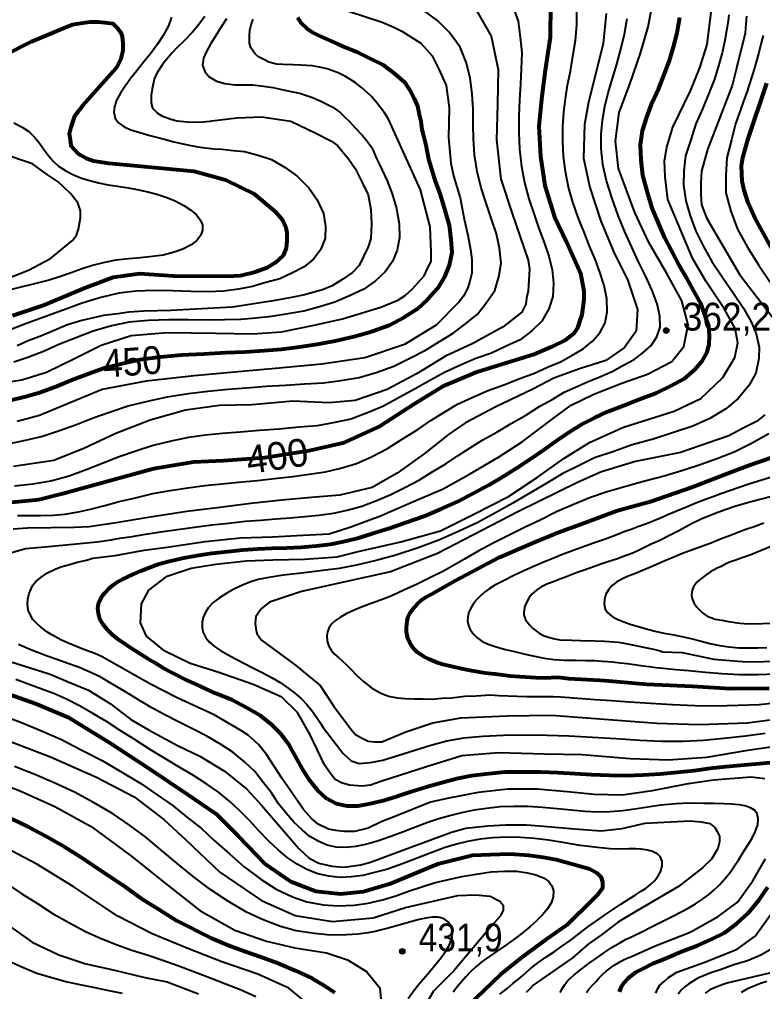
# Model space of a CAD drawing. Header units: metres. Extents: x 552626 to 559174, y 1843804 to 1852371.
# Drawn here: x 556175 to 556629, y 1844898 to 1845491 of the extents above; entities that cross this region are included whole.
import ezdxf
from ezdxf.enums import TextEntityAlignment as Align

# ---------------------------------------------------------------- set-up
doc = ezdxf.new("R2010")
doc.units = ezdxf.units.M
doc.header["$LTSCALE"] = 6.8
for name, color, linetype, lineweight in [('1', 7, 'Continuous', 25), ('2', 7, 'Continuous', 53), ('5', 7, 'Continuous', 25)]:
    doc.layers.add(name, color=color, linetype=linetype, lineweight=lineweight)
doc.layers.add('4', color=7, linetype='Continuous')

msp = doc.modelspace()

# ---------------------------------------------------------------- hatches: boundary and pattern name
at = {"layer": '5'}
for points in [[(556571.27, 1845301.21, 1), (556568.27, 1845301.21, 1)], [(556410.07, 1844922.25, 1), (556407.07, 1844922.25, 1)]]:
    msp.add_hatch(color=256, dxfattribs=at).paths.add_polyline_path(points)

# ---------------------------------------------------------------- linework, layer by layer
at = {"layer": '1'}
for points in [[(556180.69, 1845140.96), (556181.12, 1845142.16), (556182.86, 1845145.71), (556184.77, 1845147.94), (556188.56, 1845151.08), (556191.45, 1845153.06), (556196.46, 1845155.59), (556200.01, 1845156.89), (556205.97, 1845158.68), (556209.91, 1845159.84), (556215.65, 1845161.13), (556219.4, 1845162.27), (556224.57, 1845162.82), (556229.71, 1845163.56), (556233.18, 1845163.9), (556250.88, 1845167.07), (556264.9, 1845168.95), (556288.19, 1845172.35), (556309.68, 1845174.65), (556329.17, 1845175.37), (556344.05, 1845176.01), (556363.82, 1845177.21), (556377.03, 1845181.33), (556395.16, 1845188.04), (556414.02, 1845196.22), (556433.42, 1845204.67), (556449.65, 1845213.48), (556467.21, 1845223.91), (556481.8, 1845233.22), (556500.93, 1845247.67), (556511.75, 1845255.76), (556525.61, 1845262.42), (556542.55, 1845269.03), (556558.27, 1845274.57), (556573.15, 1845282.24), (556580.56, 1845291.57), (556583.25, 1845304.8), (556579.31, 1845319.44), (556570.02, 1845335.96), (556559.07, 1845354.87), (556550.57, 1845373.21), (556540.5, 1845400.19), (556538.8, 1845416.92), (556541.03, 1845434.27), (556547.48, 1845451.62), (556554.08, 1845470.57), (556558.79, 1845486.69), (556562.98, 1845509.39)], [(556476.03, 1845499.06), (556479.23, 1845490.01), (556480.49, 1845480.36), (556481.56, 1845470.84), (556481.2, 1845461), (556480.78, 1845451.66), (556480.11, 1845441.78)], [(556453.03, 1845497.92), (556462.85, 1845480.99), (556467, 1845460.57), (556466.62, 1845439.36), (556466.12, 1845417.7), (556468.65, 1845393.69), (556475.64, 1845372.62), (556485.51, 1845344.24), (556486.31, 1845338.61), (556485.91, 1845332.18), (556485.51, 1845325.35), (556484.31, 1845320.93), (556483.91, 1845317.32), (556481.5, 1845312.5), (556470.19, 1845303.44), (556451.57, 1845293.37), (556434.92, 1845285.52), (556417.57, 1845275.07), (556399.27, 1845265.3), (556379.71, 1845258.45), (556363.88, 1845257), (556341.61, 1845258.21), (556316.87, 1845255.85), (556296.86, 1845255.46), (556276.11, 1845252.59), (556254.52, 1845246.55), (556233.55, 1845238.37), (556214.4, 1845229.33), (556195.63, 1845221.88), (556170.97, 1845218.21)], [(556287.87, 1845492.88), (556283.47, 1845487), (556280.25, 1845483.08), (556275.44, 1845478.2), (556270.58, 1845473.69), (556267.75, 1845470.48), (556263.53, 1845465.48), (556262.13, 1845463.69), (556258.62, 1845458.3), (556256.98, 1845454.67), (556255.81, 1845448.82), (556255.16, 1845444.93), (556255.21, 1845439.99), (556255.96, 1845437.04), (556258.92, 1845433.89), (556261.7, 1845432.24), (556267.08, 1845430.25), (556271.1, 1845429.33), (556277.17, 1845428.66), (556281.31, 1845428.33), (556286.97, 1845428.66), (556291.01, 1845429.07), (556292.22, 1845429.31), (556307.36, 1845430.99), (556322.47, 1845431.67), (556340.48, 1845429.09), (556355.69, 1845421.78), (556364.91, 1845416.96), (556368.91, 1845414.15), (556375.72, 1845406.11), (556379.73, 1845400.08), (556383.74, 1845392.05), (556387.74, 1845384.01), (556389.34, 1845375.18), (556389.74, 1845366.34), (556389.34, 1845357.5), (556387.74, 1845352.28), (556382.13, 1845341.03), (556378.13, 1845336.61), (556372.12, 1845332.59), (556365.71, 1845328.57), (556359.7, 1845326.16), (556348.88, 1845322.95), (556340.87, 1845321.34), (556329.65, 1845319.33), (556304.79, 1845315.48), (556267.05, 1845313.5), (556250.66, 1845312.98), (556241.45, 1845312.47), (556234.79, 1845311.44), (556226.09, 1845310.42), (556212.77, 1845307.34), (556204.07, 1845304.77), (556188.2, 1845298.09), (556180.01, 1845295.01), (556173.35, 1845291.93)], [(556226.89, 1845194.37), (556235.61, 1845196.88), (556245.5, 1845199.15), (556256.04, 1845201.73), (556266.81, 1845203.58), (556277.54, 1845205.26), (556287.88, 1845206.57), (556298.34, 1845207.62), (556308.52, 1845208.65), (556319.81, 1845209.76), (556330.55, 1845210.95), (556341.71, 1845212.22), (556351.69, 1845213.53), (556361.69, 1845215.04), (556370.95, 1845217.21), (556380.56, 1845220.1), (556389.74, 1845224.2), (556399.57, 1845229.15), (556408.48, 1845234.83), (556417.97, 1845240.82), (556425.92, 1845246.39), (556434.44, 1845251.62), (556442.15, 1845256.22), (556451.19, 1845260.33), (556460.47, 1845264.52), (556470.6, 1845268.04), (556480.25, 1845271.96), (556489.23, 1845275.26), (556497.32, 1845278.86), (556505.07, 1845282.14), (556512.07, 1845286.02), (556518.99, 1845289.96), (556524.63, 1845294.81), (556529.27, 1845299.73), (556532.37, 1845305.92), (556533.7, 1845312.69), (556533.48, 1845320.56), (556531.76, 1845328.68), (556529.22, 1845336.78), (556526.28, 1845344.73), (556522.91, 1845352.65), (556519.54, 1845361.31), (556516, 1845370.14), (556512.76, 1845379.6), (556510.06, 1845388.77), (556508.19, 1845398.23), (556506.9, 1845407.48), (556506.54, 1845416.92), (556506.57, 1845425.83), (556507.22, 1845434.61), (556508.21, 1845442.68), (556509.5, 1845451.09), (556511.22, 1845459.62), (556512.77, 1845468.8), (556514.33, 1845478.27), (556515.16, 1845487.83), (556515.24, 1845497.34)], [(556267.48, 1845492.61), (556265.62, 1845487.32), (556262.48, 1845481.25), (556259.05, 1845476), (556254.73, 1845470.13), (556250.74, 1845465.24), (556246.36, 1845459.79), (556242.7, 1845455.27), (556239.14, 1845450.4), (556236.3, 1845446.09), (556234.03, 1845441.91), (556232.63, 1845437.86), (556232.26, 1845434.46), (556233.14, 1845430.96), (556235.04, 1845428.3), (556238.57, 1845425.67), (556242.65, 1845423.76), (556248.11, 1845422.05), (556254.37, 1845420.3), (556261.68, 1845418.48), (556268.97, 1845416.43), (556275.54, 1845414.91)], [(556533.09, 1845494.78), (556531.26, 1845476.42), (556526.59, 1845457.54), (556522.33, 1845440.59), (556519.9, 1845427), (556519.21, 1845406.5), (556523.08, 1845388.64), (556529.88, 1845368.02), (556538.02, 1845348.41), (556546.1, 1845332.35), (556552.21, 1845314.15), (556551.34, 1845300.76), (556544.17, 1845290.93), (556532.79, 1845283.03), (556516.69, 1845277.8), (556501.19, 1845272.25), (556488.24, 1845265.35), (556465.73, 1845254.7), (556447.16, 1845244.89), (556436.84, 1845237.75), (556421.89, 1845226.06), (556405.34, 1845214.22), (556390.03, 1845205.4), (556370.42, 1845200.78), (556352.97, 1845199.25), (556334.96, 1845197.61), (556316.07, 1845195.64), (556295.51, 1845192.93), (556276.87, 1845190.69), (556253.31, 1845187.03), (556233.69, 1845183.82)], [(556364.48, 1845031.08), (556361.03, 1845036.03), (556352.08, 1845054.89), (556344.56, 1845067.97), (556335.03, 1845077.34), (556317.34, 1845085.13), (556296.5, 1845092.52), (556278.99, 1845098.03), (556263.46, 1845105.59), (556252.37, 1845114.71), (556248.62, 1845122.71), (556249.14, 1845134.32), (556253.75, 1845142.76), (556264.88, 1845151.31), (556279.63, 1845156.07), (556294.6, 1845158.6), (556313.2, 1845160.66), (556329.47, 1845161.21), (556348.82, 1845161.71), (556368.72, 1845163.05), (556381.57, 1845166.26), (556407.67, 1845172.17), (556431.88, 1845179.05), (556452.65, 1845189.3), (556473.47, 1845199.99), (556490.94, 1845211.53), (556507.3, 1845223.15), (556522.81, 1845232.79), (556543.72, 1845242.34), (556574.51, 1845252.03), (556590.82, 1845259.68), (556604.42, 1845272.66), (556611.71, 1845284.68), (556613.51, 1845293.65), (556611.79, 1845302.51), (556605.31, 1845314.29), (556593.89, 1845331.28), (556585.78, 1845345.5), (556570.69, 1845381.24), (556569.15, 1845395.1), (556568.64, 1845404.86), (556570.17, 1845413.07), (556573.76, 1845425.39), (556584.6, 1845447.47), (556590.25, 1845461.65), (556594.68, 1845475.9), (556597.45, 1845497.2)], [(556375.62, 1845496.26), (556396.22, 1845489.43), (556403.28, 1845486.47), (556408.2, 1845483.89), (556419.94, 1845476.64), (556426.72, 1845468.94)], [(556456.74, 1845388.32), (556454.17, 1845398.41), (556452.68, 1845408.49), (556451.97, 1845418.19), (556451.81, 1845427.08), (556451.81, 1845436.44), (556451.28, 1845445.45), (556450.01, 1845455.48), (556447.51, 1845465.05), (556443.82, 1845474.17), (556437.08, 1845483.27), (556430.18, 1845490.36), (556420.89, 1845497.28)], [(556608.03, 1845493.99), (556607.64, 1845490.31), (556606.84, 1845485.36), (556605.53, 1845478.37), (556603.83, 1845470.73), (556601.74, 1845462.73), (556599.25, 1845454.77), (556595.99, 1845446.63), (556592.2, 1845436.96), (556587.93, 1845427.32), (556584.5, 1845417.13), (556581.58, 1845407.95), (556580.49, 1845398.73), (556580.22, 1845389.93), (556581.8, 1845380.49), (556584.29, 1845371.33), (556587.89, 1845361.82), (556592.57, 1845352.56), (556597.63, 1845343.36), (556604.41, 1845333.35), (556610.59, 1845324.24), (556616.94, 1845314.84), (556621.57, 1845306.62), (556624.7, 1845299.31), (556626.55, 1845291.11), (556626.3, 1845284.09), (556624.5, 1845275.15), (556620.44, 1845267.91), (556613.78, 1845259.83), (556606.19, 1845253.44), (556596.42, 1845247.6), (556586.09, 1845242.91), (556574.12, 1845238.97), (556561.75, 1845234.96), (556548.92, 1845231.43), (556537.19, 1845227.28), (556525.96, 1845223.48), (556516.47, 1845218.86), (556506.12, 1845213.78), (556496.77, 1845208.01)], [(556618.85, 1845493.18), (556618.4, 1845488.46), (556618.19, 1845485.58), (556617.87, 1845482.78), (556612.71, 1845461.38), (556610.08, 1845450.83), (556594.88, 1845411.73), (556591.28, 1845398.47), (556590.87, 1845391.24), (556590.87, 1845384.41), (556591.28, 1845377.99), (556594.48, 1845369.55), (556614.73, 1845335.21), (556634.69, 1845309.34), (556639.27, 1845300.67), (556643.88, 1845292.45), (556644.39, 1845285.78), (556644.91, 1845278.08), (556643.37, 1845268.83), (556641.32, 1845263.7), (556637.74, 1845258.05)], [(556301.05, 1845491.46), (556297.73, 1845486.14), (556294.42, 1845481.01), (556291.5, 1845476.35), (556288.84, 1845471.56), (556287.19, 1845467.52), (556286.52, 1845463.14), (556287.84, 1845459.45), (556290.51, 1845456.04), (556295.13, 1845453.55), (556300.05, 1845451.98), (556306.16, 1845451.28), (556311.57, 1845451.18), (556317.14, 1845451.24), (556323.67, 1845450.47), (556329.47, 1845449.62), (556336.83, 1845447.88), (556341.61, 1845446.89), (556346.56, 1845445.83), (556350.07, 1845444.78), (556353.77, 1845443.51), (556358.29, 1845441.41)], [(556426.22, 1845343.43), (556426.14, 1845349.29), (556425.59, 1845364.58), (556419.61, 1845387.03), (556400.05, 1845430.35), (556397.58, 1845434.14), (556392.91, 1845440.3), (556389.45, 1845444.34), (556383.67, 1845449.52), (556379.77, 1845452.55), (556373.77, 1845456.36), (556369.41, 1845458.57), (556362.64, 1845460.96), (556357.93, 1845462.08), (556353.38, 1845462.75), (556346.55, 1845463.32), (556341.96, 1845463.51), (556335.58, 1845463.56), (556331.74, 1845463.84), (556326.93, 1845465.05), (556324.29, 1845466.43), (556320.21, 1845468.58), (556318.37, 1845470.35), (556316.03, 1845473.86), (556315.2, 1845476.71), (556315.12, 1845481.17), (556315.36, 1845484.53), (556316.27, 1845487.88), (556317.37, 1845491.25)], [(556322.05, 1845185.54), (556331.27, 1845186.35), (556340.1, 1845186.91), (556349.02, 1845187.63), (556357.61, 1845188.49), (556366.4, 1845189.71), (556374.85, 1845191.57), (556383.75, 1845194.05), (556392.36, 1845197.32), (556401.54, 1845201.06), (556410.17, 1845205.46), (556418.98, 1845210.01), (556427.23, 1845215.13), (556435.04, 1845219.86), (556442.58, 1845224.99), (556449.91, 1845229.58), (556457.71, 1845234.48), (556466.22, 1845239.24), (556475.13, 1845244.57), (556484.32, 1845249.72), (556492.58, 1845255.04), (556500.4, 1845259.42), (556507.33, 1845263.56), (556514.39, 1845266.73), (556521.64, 1845269.96), (556529.13, 1845273.06), (556536.71, 1845276.27), (556543.27, 1845279.86), (556550.09, 1845283.45), (556555.4, 1845287.62), (556560.63, 1845292.06), (556564, 1845297.29), (556566.05, 1845303.25), (556565.93, 1845309.96), (556564.29, 1845317.51), (556561.06, 1845325.69), (556557.35, 1845334.24), (556552.86, 1845343.15), (556548.71, 1845352.08), (556544.46, 1845361.4), (556540.32, 1845371.5), (556536.64, 1845381.84), (556533.25, 1845392.57), (556531.11, 1845402.62), (556529.91, 1845412.3), (556529.95, 1845421.17), (556530.8, 1845429.71), (556532.34, 1845437.99), (556534.36, 1845446.41), (556536.93, 1845455), (556539.55, 1845463.93), (556542.12, 1845472.98), (556544.34, 1845482.24), (556545.81, 1845491.65)], [(556628.87, 1845481.36), (556627.64, 1845476.03), (556626.35, 1845470.87), (556624.91, 1845465.82), (556623.81, 1845462.3), (556622.58, 1845458.18), (556621.74, 1845455.64), (556620.8, 1845452.53), (556620.06, 1845450.09), (556619.34, 1845447.76), (556618.81, 1845446.2), (556618.16, 1845444.53), (556616.89, 1845441.27), (556615.03, 1845435.95), (556612.13, 1845427.49), (556609.56, 1845417.61), (556606.8, 1845406.64), (556606.08, 1845395.85), (556606.17, 1845385.27), (556609.23, 1845374.11), (556613.23, 1845363.17), (556619.37, 1845352.15), (556626.12, 1845341.25), (556633.34, 1845330.77)], [(556426.72, 1845468.94), (556430.78, 1845460.79), (556435.3, 1845450.83), (556437.11, 1845437.24), (556436.66, 1845419.12), (556438.22, 1845403.3), (556439.82, 1845395.66), (556443.97, 1845382.19), (556446.23, 1845369.15), (556448.64, 1845359.51), (556450.24, 1845350.67), (556451.04, 1845344.64), (556451.04, 1845336.21), (556449.84, 1845331.39), (556448.64, 1845327.37), (556445.83, 1845322.15), (556443.03, 1845318.53), (556429.15, 1845304.58), (556409.93, 1845292.63), (556385.68, 1845284.66), (556359.31, 1845280.61), (556331.16, 1845278.09), (556310.5, 1845276.25), (556281.36, 1845273.57), (556252.08, 1845270.29), (556225.21, 1845265.3), (556186.93, 1845249.4), (556173.31, 1845245.78)], [(556358.29, 1845441.41), (556362.08, 1845439.64), (556365.6, 1845437.72), (556368.33, 1845436.02), (556370.62, 1845434.24), (556373.08, 1845431.96), (556376.46, 1845428.6), (556379.82, 1845425), (556384.16, 1845420.34), (556386.97, 1845416.83), (556389.68, 1845413.11), (556390.85, 1845410.75), (556392.01, 1845408.18), (556392.85, 1845406.23), (556394.39, 1845403.04), (556396.3, 1845399.16), (556399.19, 1845392.66), (556402.25, 1845384.76), (556404.89, 1845375.66), (556406.63, 1845366.44), (556406.72, 1845358.11), (556405.35, 1845350.22), (556402.55, 1845343.27), (556398.13, 1845337.05), (556392.25, 1845331.49), (556384.96, 1845326.56), (556376.35, 1845322.41), (556367.38, 1845318.58), (556357.9, 1845315.67), (556348.3, 1845313.04), (556338.55, 1845311.33), (556328.68, 1845309.79), (556318.96, 1845308.83), (556309.97, 1845308), (556299.84, 1845307.7), (556290, 1845307.55), (556277.66, 1845307.76), (556265.94, 1845307.86), (556253.34, 1845307.41), (556241.66, 1845306.28), (556230.86, 1845304.04), (556219.64, 1845300.93), (556209.62, 1845297.05), (556198.65, 1845292.64), (556189.35, 1845288.45), (556179.77, 1845284.83), (556171.19, 1845281.95)], [(556480.11, 1845441.78), (556479.65, 1845432.27), (556479.67, 1845421.82), (556480.08, 1845411.95), (556481.35, 1845401.39), (556483.16, 1845391.59), (556485.84, 1845381.69), (556488.83, 1845372.65), (556492.03, 1845363.58), (556495.25, 1845355.03), (556497.94, 1845346.53), (556500.01, 1845338.37), (556500.99, 1845330.14), (556500.38, 1845322.05), (556498.06, 1845314.45), (556493.8, 1845307.03), (556487.8, 1845301.24), (556480.56, 1845295.64), (556471.88, 1845291.74), (556463.03, 1845287.45), (556453.38, 1845284.13), (556444.16, 1845280.04), (556434.69, 1845275.82), (556425.7, 1845270.99), (556416.32, 1845265.65), (556406.96, 1845260.54), (556396.95, 1845255.12), (556387.21, 1845251.05), (556377.02, 1845247.11), (556367.29, 1845245.15), (556356.55, 1845243.13), (556345.5, 1845242.28), (556333.25, 1845240.95), (556321.23, 1845240.13), (556309.5, 1845239.17), (556298.74, 1845238.45), (556288.4, 1845237.37), (556277.92, 1845235.94), (556267.29, 1845233.61), (556256.31, 1845231.07), (556245.77, 1845227.67), (556235.49, 1845224.22), (556225.7, 1845220.19), (556215.5, 1845216.15), (556204.95, 1845212.42), (556193.85, 1845209.32), (556182.88, 1845207.47), (556171.62, 1845206.16)], [(556171.23, 1845428), (556176.39, 1845425.45), (556180.34, 1845422.64), (556184.13, 1845419.04), (556186.88, 1845415.61), (556189.79, 1845411.63), (556192.19, 1845408.22), (556195.34, 1845404.53), (556198.5, 1845401.6), (556202.91, 1845398.62), (556207.3, 1845396.41), (556212.47, 1845394.34), (556217.63, 1845392.8), (556222.98, 1845391.43), (556228.91, 1845390.27), (556234.54, 1845389.3), (556241, 1845388.27), (556246.63, 1845387.3), (556252.99, 1845385.93), (556258.53, 1845384.47), (556264.69, 1845382.41), (556269.83, 1845380.33), (556275.17, 1845377.58), (556279.21, 1845374.95), (556282.85, 1845371.86), (556285.13, 1845368.85), (556286.55, 1845365.75), (556286.56, 1845362.48), (556285.52, 1845359.52), (556282.95, 1845356.25), (556279.57, 1845353.64), (556274.53, 1845350.92), (556269.23, 1845348.99), (556262.4, 1845347.33), (556255.96, 1845346.39), (556248.32, 1845345.67), (556241.45, 1845345.1), (556233.57, 1845344.11), (556226.6, 1845342.78), (556219.25, 1845340.9), (556212.97, 1845338.86), (556206.35, 1845336.5), (556199.82, 1845334.25), (556192.77, 1845332.03), (556137.6, 1845318.35)], [(556164.12, 1845331.84), (556180.14, 1845338.07), (556193.69, 1845345.13), (556207.06, 1845356.29), (556209.46, 1845359.51), (556210.67, 1845363.12), (556211.87, 1845369.95), (556211.87, 1845374.37), (556210.27, 1845379.19), (556205.86, 1845384.82), (556198.25, 1845392.05), (556191.04, 1845396.87), (556182.62, 1845402.9), (556161.81, 1845409.94)], [(556275.54, 1845414.91), (556280.33, 1845413.92), (556285.04, 1845413.2), (556288.24, 1845412.85), (556293.65, 1845412.19), (556298.32, 1845412.01), (556305.29, 1845411.21), (556312.13, 1845410.56), (556320.49, 1845408.33), (556328.65, 1845405.55), (556337.05, 1845400.67), (556344.23, 1845395.43), (556351.39, 1845388.28), (556356.43, 1845380.98), (556360.46, 1845372.69), (556361.56, 1845364.88), (556361.45, 1845357.32), (556358.57, 1845350.57), (556354.5, 1845345.08), (556348.62, 1845340.07), (556341.36, 1845336.43), (556333.81, 1845332.85), (556325.18, 1845330.5), (556317.05, 1845328.05), (556308.43, 1845326.56), (556299.25, 1845325.34), (556290, 1845324.93), (556279.44, 1845324.98), (556268.3, 1845325.37), (556257.14, 1845325.62), (556245.83, 1845325.17), (556235.36, 1845323.94), (556224.44, 1845321.33), (556213.02, 1845317.9), (556201.42, 1845313.73), (556189.55, 1845309.29), (556178.45, 1845305.28), (556167.89, 1845301.33)], [(556165.8, 1845231.56), (556176.53, 1845233.85), (556188.22, 1845236.59), (556199.16, 1845240.24), (556209.59, 1845243.88), (556219.75, 1845248.03), (556230.21, 1845251.68), (556240.99, 1845255.31), (556253.11, 1845258.19), (556264.87, 1845260.8), (556277.94, 1845262.73), (556289.74, 1845264.24), (556302.15, 1845265.39), (556313.43, 1845266.27), (556325.37, 1845267.23), (556337.09, 1845267.92), (556348.74, 1845268.71), (556360.37, 1845269.38), (556371.04, 1845270.64), (556382.26, 1845272.57), (556392.58, 1845275.64), (556403.42, 1845279.57), (556413.17, 1845284.29), (556422.6, 1845289.17), (556431.22, 1845294.52), (556439.65, 1845299.57), (556447.09, 1845305.41), (556454.51, 1845311.28), (556460.06, 1845318.43), (556465.15, 1845325.67), (556467.54, 1845334.08), (556468.88, 1845342.43), (556467.91, 1845351.44), (556466.1, 1845360.16), (556463.11, 1845369.26), (556459.88, 1845378.38), (556456.74, 1845388.32)], [(556150.31, 1845267.29), (556176.06, 1845271.06), (556191.22, 1845275.77), (556208.6, 1845284.46), (556224.64, 1845292.32), (556242.95, 1845298.18), (556264.71, 1845300.12), (556294.46, 1845299.66), (556316.98, 1845299.28), (556334.82, 1845300.5), (556354.65, 1845304.48), (556372.07, 1845308.29), (556395.32, 1845315.47), (556405.79, 1845319.73), (556410.19, 1845322.54), (556414.6, 1845326.56), (556418.21, 1845330.58), (556421.81, 1845334.59), (556424.22, 1845339.41), (556426.22, 1845343.43)], [(556630.06, 1845249.84), (556624.94, 1845245.73), (556616.75, 1845241.62), (556608.04, 1845237), (556578.44, 1845226.79), (556551.04, 1845221.21), (556530.22, 1845214.92), (556515.88, 1845208.76), (556479.16, 1845190.59), (556457.58, 1845179.3), (556430.11, 1845165.08), (556401.36, 1845154), (556373.64, 1845147.89), (556346.92, 1845141.99), (556327.47, 1845135.51), (556322.53, 1845131.55), (556319.08, 1845126.6), (556318.58, 1845122.64), (556319.08, 1845119.18), (556319.57, 1845116.21), (556322.53, 1845112.25), (556343.36, 1845096.86), (556358.26, 1845084.59), (556366.43, 1845072.09), (556377.21, 1845057.78), (556380.01, 1845054.57), (556383.62, 1845052.56), (556387.62, 1845050.55), (556391.63, 1845050.15), (556396.04, 1845050.15), (556410.64, 1845056.29), (556427.11, 1845061.76), (556444.27, 1845064.85), (556472.61, 1845065.98), (556499.66, 1845066.46), (556529.24, 1845064.28), (556564.02, 1845061.49), (556589.91, 1845060.72), (556619.14, 1845061.74), (556649.02, 1845065.6)], [(556632.41, 1845238.14), (556621.86, 1845232.18), (556611.33, 1845226.88), (556601.26, 1845223.06), (556590.48, 1845219.18), (556579.98, 1845215.82), (556568.57, 1845212.41), (556556.72, 1845209.27), (556545.14, 1845206.03), (556533.58, 1845202.74), (556523.42, 1845199.29), (556512.75, 1845194.87), (556503.2, 1845190.66), (556492.76, 1845185.53), (556483.1, 1845180.99), (556473.44, 1845176.19), (556463.58, 1845171.27), (556454.93, 1845166.48), (556446.56, 1845161.75), (556440.32, 1845158.11), (556433.22, 1845154.18)], [(556496.77, 1845208.01), (556486.08, 1845201.77), (556476.08, 1845195.75), (556465.38, 1845189.85), (556454.63, 1845184.13), (556443.33, 1845178.83), (556430.87, 1845173.22), (556418.25, 1845168.62), (556404.66, 1845164.01), (556392.52, 1845160.75), (556380.6, 1845157.94), (556369.9, 1845156.03), (556358.29, 1845154.53), (556346.95, 1845153.15), (556336.01, 1845151.9), (556326.94, 1845150.5), (556320.39, 1845149.17), (556315.34, 1845147.7), (556310.85, 1845145.87), (556306.03, 1845143.62), (556301.27, 1845140.96), (556296.78, 1845138.04), (556293.06, 1845135.22), (556290.14, 1845132.15), (556288.25, 1845129.39), (556286.86, 1845126.09), (556286.24, 1845123.19), (556286.29, 1845119.75), (556286.97, 1845116.89), (556288.58, 1845113.64), (556290.75, 1845111.08), (556293.78, 1845108.36), (556297.49, 1845105.92), (556301.76, 1845103.42), (556306.98, 1845100.65), (556312.15, 1845098.04), (556318.12, 1845095.01), (556323.36, 1845092.31), (556329.06, 1845089.14), (556333.84, 1845086.28), (556338.83, 1845082.93), (556342.82, 1845079.88), (556346.89, 1845076.32), (556350.1, 1845073.1), (556353.31, 1845069.3), (556355.79, 1845065.91), (556358.13, 1845062.18), (556360.16, 1845058.83), (556372.38, 1845042.96), (556377.31, 1845038.5), (556382.25, 1845037.02), (556389.16, 1845037.51), (556396.56, 1845039), (556425.97, 1845048.21), (556435.77, 1845050.78), (556446.02, 1845052.55), (556457.68, 1845053.69), (556470.3, 1845054.25), (556483.38, 1845054.37), (556496.97, 1845054.27), (556510.31, 1845053.81), (556524.76, 1845053.02), (556538.87, 1845052.09), (556553.67, 1845051.1), (556567, 1845050.6)], [(556635.88, 1845212.34), (556628.19, 1845209.88), (556620.76, 1845207.55), (556613.64, 1845205.11), (556608.47, 1845203.44), (556603.17, 1845201.54), (556598.75, 1845199.95), (556593.79, 1845198), (556587.91, 1845195.75), (556582.13, 1845193.38), (556575.65, 1845190.83), (556570.79, 1845188.65), (556566.2, 1845186.67), (556561.86, 1845184.86), (556557.77, 1845183.26), (556552.44, 1845181.41), (556548.36, 1845179.87), (556544.56, 1845178.48), (556540.69, 1845176.92), (556537.03, 1845175.54), (556532.09, 1845173.73), (556528.43, 1845172.44), (556524.79, 1845171.16), (556521.41, 1845169.97), (556518.02, 1845168.76), (556513.6, 1845167.14), (556510.19, 1845165.9), (556505.83, 1845164.23), (556502.58, 1845162.97), (556498.43, 1845161.31), (556495.34, 1845160.05), (556489.69, 1845157.58), (556484.59, 1845155.28), (556476.74, 1845151.62), (556470.81, 1845148.71), (556465, 1845145.73), (556461.53, 1845143.51), (556458.69, 1845141.45), (556455.84, 1845138.87), (556453.64, 1845136.54), (556451.63, 1845133.88), (556450.13, 1845131.41), (556449.04, 1845128.89), (556448.46, 1845126.33), (556448.4, 1845123.87), (556448.95, 1845121.13), (556449.98, 1845118.73), (556451.84, 1845116.07), (556454.01, 1845113.9), (556457.12, 1845111.6), (556461.08, 1845109.79), (556465.77, 1845108.06), (556471.61, 1845106.53), (556477.14, 1845105.21), (556483.54, 1845103.75)], [(556633.53, 1845199.76), (556621.65, 1845196.65), (556612.28, 1845193.96), (556605.81, 1845191.72), (556599.6, 1845189.61), (556591, 1845186.16), (556585.18, 1845183.24), (556577.53, 1845179.05), (556572.25, 1845176.39), (556565.46, 1845172.88), (556560.59, 1845170.75), (556554.05, 1845167.55), (556549.82, 1845165.59), (556543.74, 1845163.21), (556539.93, 1845161.79), (556533.51, 1845159.84), (556529.86, 1845158.62), (556525.86, 1845157.17), (556519.57, 1845154.96), (556515.38, 1845153.48), (556509.3, 1845151.1)], [(556173.39, 1845188.22), (556176.91, 1845188.35), (556181.82, 1845188.26), (556187.79, 1845188.24), (556195.47, 1845188.58), (556202.47, 1845189.18), (556210.77, 1845190.52), (556217.98, 1845192.23), (556226.89, 1845194.37)], [(556154.35, 1845161.22), (556178.43, 1845168.17), (556190.27, 1845169.16), (556221.92, 1845172.23), (556225.19, 1845172.73), (556230.57, 1845173.54), (556236.06, 1845174.39), (556243.48, 1845175.58), (556251.65, 1845176.87), (556261, 1845178.3), (556271.23, 1845179.81), (556281.58, 1845181.21), (556292.1, 1845182.59), (556302.51, 1845183.73), (556312.48, 1845184.79), (556322.05, 1845185.54)], [(556233.69, 1845183.82), (556217.15, 1845181.35), (556208.1, 1845181.05), (556179.5, 1845180.51), (556170.79, 1845180)], [(556629.3, 1845183.66), (556623.54, 1845181.43), (556618.41, 1845179.72), (556614.17, 1845178.19), (556609.08, 1845176.19), (556603.94, 1845174.24), (556596.58, 1845171.26), (556590.29, 1845169.02), (556584.11, 1845166.67), (556579.17, 1845164.91), (556574.91, 1845163.18), (556569.91, 1845161.02), (556565.18, 1845158.96), (556560.13, 1845156.73), (556555.26, 1845154.74), (556550.89, 1845152.99), (556546.52, 1845151.27), (556542.94, 1845149.64), (556539.41, 1845147.66), (556536.72, 1845145.58), (556534.45, 1845142.99), (556532.92, 1845140.29), (556531.98, 1845137.06), (556531.78, 1845134.16), (556532.52, 1845131.13), (556534.04, 1845128.85), (556536.72, 1845126.68), (556539.77, 1845125.04), (556543.95, 1845123.36), (556548.32, 1845121.82), (556553.33, 1845120.26), (556558.24, 1845118.84), (556563.09, 1845117.62), (556568.29, 1845116.53), (556573.37, 1845115.6), (556579.36, 1845114.4), (556584.88, 1845113.15), (556591.11, 1845111.57), (556596.45, 1845110.23), (556602.55, 1845108.92), (556607.94, 1845108.14), (556614.11, 1845107.58), (556619.58, 1845107.44), (556625.77, 1845107.49), (556631.16, 1845107.72)], [(556640.13, 1845172.12), (556621.42, 1845164.39), (556615.59, 1845162.33), (556611.58, 1845160.88), (556609.11, 1845160.09), (556605.69, 1845158.52), (556603.38, 1845157.28), (556600.85, 1845156.2), (556596.86, 1845153.9), (556594.13, 1845152.13), (556590.66, 1845149.41), (556588.42, 1845147.61), (556586.39, 1845144.79), (556585.61, 1845142.69), (556585.11, 1845139.87), (556585.42, 1845138.1), (556586.91, 1845134.58), (556588.53, 1845132.31), (556591.91, 1845128.83), (556594.73, 1845126.81), (556599.61, 1845125.04), (556603.77, 1845124.51), (556607.87, 1845123.69), (556614.66, 1845122.64), (556619.94, 1845122.26), (556628.57, 1845122.48), (556634.07, 1845122.6)], [(556433.22, 1845154.18), (556426.26, 1845150.75), (556417.65, 1845146.36), (556409.94, 1845142.9), (556402.53, 1845139.45), (556397.42, 1845137.48), (556392.29, 1845135.59), (556387.84, 1845133.95), (556383.05, 1845132.16), (556378.8, 1845130.38), (556374.62, 1845128.42), (556370.85, 1845126.28), (556367.81, 1845124.18), (556365.32, 1845121.98), (556363.8, 1845119.89), (556362.75, 1845117.39), (556362.39, 1845114.77), (556362.64, 1845111.74), (556363.44, 1845108.98), (556365.07, 1845106.19), (556366.98, 1845103.97), (556369.49, 1845101.69), (556371.78, 1845099.65), (556374.47, 1845097.17), (556377.05, 1845094.52), (556380.64, 1845090.85), (556384.75, 1845087.01), (556389.77, 1845083.02), (556395.06, 1845079.98), (556400.12, 1845077.98), (556405.42, 1845076.99), (556410.24, 1845076.64), (556416.01, 1845076.46), (556421.2, 1845076.4), (556426.77, 1845076.29), (556432.68, 1845076.72), (556438.48, 1845076.95), (556446.74, 1845077.96), (556453.59, 1845078.24), (556462.21, 1845078.76), (556467.55, 1845078.48), (556473.25, 1845078.25), (556478.56, 1845078.01), (556484.15, 1845077.83), (556491.08, 1845077.83), (556496.06, 1845077.79), (556500.64, 1845077.8), (556505.11, 1845077.53), (556510.6, 1845077.18), (556518.15, 1845076.63), (556526.43, 1845076.04), (556536.24, 1845075.31), (556547.37, 1845074.54), (556560.05, 1845073.71), (556573.62, 1845072.92), (556587.52, 1845072.42), (556600.27, 1845072.12), (556613.68, 1845072.45), (556626.56, 1845073.04), (556639.97, 1845074.36)], [(556509.3, 1845151.1), (556505.38, 1845149.75), (556500.33, 1845147.6), (556497.13, 1845146.53), (556493.09, 1845144.6), (556490.63, 1845142.96), (556487.49, 1845140), (556485.77, 1845137.79), (556483.92, 1845134.32), (556483.21, 1845132.33), (556482.7, 1845128.84), (556482.84, 1845127.72), (556483.8, 1845124.6), (556486.18, 1845121.57), (556488.15, 1845119.54), (556492.04, 1845116.5), (556495.19, 1845114.9), (556500.64, 1845113.2), (556504.74, 1845112.39), (556511.99, 1845112.15), (556517.33, 1845112.06), (556526.3, 1845111.85), (556532.14, 1845111.54), (556540.68, 1845110.99), (556546.13, 1845109.96), (556551.11, 1845108.97), (556555.79, 1845108.03), (556561.96, 1845106.62), (556566.08, 1845105.61), (556567.57, 1845105.13), (556579.48, 1845104.74), (556598.88, 1845100.56), (556618.76, 1845098.98), (556640.23, 1845099.31)], [(556629.99, 1845027.63), (556621.6, 1845028.62), (556598.56, 1845026.82), (556581.93, 1845024.34), (556561.19, 1845020.29), (556542.97, 1845017.56), (556525.66, 1845018.03), (556511.4, 1845019.5), (556491.1, 1845021.36), (556472.95, 1845021.24), (556454.79, 1845019.21), (556437.03, 1845015.74), (556425.68, 1845013.27), (556405.65, 1845005.28), (556395.57, 1845001.39), (556387.67, 1844997.43), (556379.29, 1844995.45), (556372.87, 1844995.45), (556367.93, 1844995.94), (556363.49, 1844996.93), (556357.08, 1844999.9), (556353.13, 1845003.37), (556348.19, 1845008.81), (556335.02, 1845027.89), (556325.49, 1845042.46), (556320.72, 1845048.54), (556314.31, 1845054.16), (556310.31, 1845056.95), (556293.6, 1845066.65), (556270.91, 1845077.09), (556254.75, 1845085.27), (556225.14, 1845102.01), (556220.61, 1845104.01), (556213.32, 1845106.81), (556210.91, 1845107.84), (556204.01, 1845110.5), (556199.96, 1845112.46), (556194.54, 1845115.49), (556191.45, 1845117.39), (556187.55, 1845120.42), (556185.52, 1845122.16), (556182.82, 1845124.77), (556181.04, 1845128.36), (556180.01, 1845130.51), (556179.62, 1845134.36), (556179.83, 1845137.24), (556180.69, 1845140.96)], [(556621.24, 1845009.92), (556617.8, 1845011.04), (556614.17, 1845011.75), (556609.62, 1845012.16), (556605.16, 1845012.29), (556599.02, 1845012.47), (556592.47, 1845012.59), (556583.79, 1845012.62), (556575.6, 1845012.29), (556566.39, 1845011.45), (556558.61, 1845010.3), (556550.57, 1845008.97), (556543.18, 1845007.98), (556535.56, 1845007.38), (556527.9, 1845007.29), (556520.06, 1845007.69), (556511.76, 1845008.39), (556503.21, 1845009.29), (556494.25, 1845010.08), (556485.5, 1845010.72), (556476.6, 1845010.74), (556468.32, 1845010.45), (556459.91, 1845009.49), (556452.38, 1845008.42), (556444.78, 1845006.87), (556438.17, 1845005.21), (556430.9, 1845003.13), (556424.19, 1845000.83), (556416.56, 1844998.12), (556409.3, 1844995.23), (556401.57, 1844992.35), (556394.09, 1844989.71), (556386.88, 1844987.68), (556380.16, 1844986.16), (556373.93, 1844985.61), (556368.18, 1844985.84), (556362.57, 1844987.08), (556357.45, 1844989.25), (556352.14, 1844992.46), (556347.31, 1844996.34), (556342.17, 1845001.12), (556337.55, 1845006.55), (556332.9, 1845012.38), (556328.62, 1845018.96), (556323.82, 1845025.15), (556318.48, 1845032.03), (556312.13, 1845037.85), (556304.97, 1845043.84), (556297.48, 1845048.71), (556289.11, 1845053.57), (556280.85, 1845057.87), (556271.75, 1845062.43), (556263.56, 1845066.63), (556255.56, 1845070.98), (556247.4, 1845075.74), (556239.45, 1845080.64), (556231.06, 1845085.64), (556223.91, 1845089.81), (556216.75, 1845093.19), (556210.7, 1845095.73), (556204.31, 1845097.94), (556198.16, 1845100.16), (556192.2, 1845102.25), (556186.25, 1845104.48), (556180.6, 1845106.77), (556174.15, 1845109.62)], [(556483.54, 1845103.75), (556489.25, 1845102.52), (556495.13, 1845101.21), (556501.16, 1845100.51), (556507.44, 1845099.95), (556514.25, 1845099.92), (556520.62, 1845099.75), (556526.11, 1845099.73), (556530.6, 1845099.49), (556533.94, 1845099.24), (556537.19, 1845098.92), (556541.62, 1845098.42), (556545.92, 1845097.89), (556551.53, 1845097.22), (556555.5, 1845096.63), (556559.3, 1845096.04), (556563.35, 1845095.53), (556567.78, 1845095.11), (556575.53, 1845094.39), (556583.51, 1845093.71), (556593.65, 1845092.62), (556603.73, 1845091.89), (556614.35, 1845091.21), (556625.75, 1845091.29), (556636.92, 1845091.59)], [(556170.19, 1845098.78), (556181.27, 1845095.33), (556193.46, 1845091.49), (556204.48, 1845086.76), (556216.86, 1845081.67), (556230.23, 1845073.31), (556242.72, 1845063.83), (556253.9, 1845057.18), (556271.21, 1845047.87), (556284.88, 1845041.31), (556299.91, 1845032.28), (556313.66, 1845021.2), (556322.57, 1845011.54), (556345.23, 1844985.05), (556351.65, 1844979.11), (556357.57, 1844976.14), (556365.47, 1844974.16), (556372.87, 1844973.67), (556383.23, 1844975.15), (556389.16, 1844976.64), (556413.65, 1844985.87), (556438.51, 1844994.96), (556447.39, 1844997.43), (556460.71, 1844998.92), (556471.57, 1844999.41), (556484.4, 1844999.41), (556492.3, 1844998.92), (556513.8, 1844997.01), (556530, 1844995.83), (556542.88, 1844997.31), (556556.83, 1845000.47), (556584.09, 1845001.89), (556591, 1845001.39), (556596.43, 1845000.4), (556599.39, 1844997.93), (556600.87, 1844995.45), (556602.35, 1844992.48), (556602.35, 1844989.02), (556601.37, 1844985.06), (556597.42, 1844978.62), (556591.99, 1844973.18), (556577.18, 1844961.8), (556551.21, 1844946.66), (556540.58, 1844940.23), (556530.13, 1844932.32), (556522.13, 1844926.65), (556512.33, 1844918.16), (556511.07, 1844917.23), (556488.51, 1844901.64), (556486.74, 1844899.81), (556484.14, 1844897.11)], [(556421.18, 1844980.57), (556414.02, 1844977.66), (556406.49, 1844974.93), (556398.91, 1844972.3), (556391.56, 1844970.32), (556384.34, 1844968.56), (556377.46, 1844967.71), (556370.52, 1844967.35), (556363.59, 1844968.13), (556357.03, 1844969.58), (556350.14, 1844972.29), (556344.31, 1844975.44), (556338.23, 1844979.52), (556332.61, 1844984.26), (556326.97, 1844989.6), (556320.87, 1844995.88), (556315.38, 1845001.85), (556309.11, 1845008.2), (556303.14, 1845013.8), (556296.29, 1845019.33), (556289.12, 1845024.32), (556280.97, 1845029.57), (556272.63, 1845034.47), (556262.95, 1845040.44), (556254.06, 1845045.7), (556244.69, 1845051.75), (556236.2, 1845057.04), (556227.92, 1845062.49), (556219.54, 1845067.55), (556211.42, 1845072.17), (556203.5, 1845076.12), (556196.05, 1845079.38), (556188.3, 1845082.4), (556180.57, 1845085.21), (556172.41, 1845088.11)], [(556163.84, 1845066.44), (556175.94, 1845061.93), (556188.2, 1845056.86), (556200.31, 1845051.54), (556212.71, 1845045.08), (556225.17, 1845038.7), (556237.11, 1845031.57), (556248.74, 1845024.78), (556258.73, 1845017.83), (556268.56, 1845011.08), (556276.8, 1845004.45), (556285.57, 1844997.38), (556293.47, 1844990.03), (556302.98, 1844981.75), (556311.98, 1844973.8), (556322.34, 1844966.19), (556331.42, 1844960.28), (556341.45, 1844955.62), (556350.18, 1844952.54), (556360.3, 1844950.73)], [(556567, 1845050.6), (556580.07, 1845050.65), (556592.48, 1845051.22), (556604.88, 1845052.46), (556618.08, 1845053.83), (556630.19, 1845055.54)], [(556168.59, 1845050.49), (556193.54, 1845040.95), (556221.78, 1845028.61), (556244.75, 1845016.62), (556262.9, 1845002.75), (556276.33, 1844990.36), (556297.07, 1844970.57), (556322.45, 1844953.34), (556343.06, 1844944.04), (556365.94, 1844940.49), (556390.66, 1844942.62), (556410.45, 1844948.97), (556442.45, 1844956.35), (556453.31, 1844956.84), (556462.2, 1844955.85), (556468.12, 1844952.88), (556470.09, 1844950.41), (556470.09, 1844947.44), (556468.61, 1844943.97), (556463.68, 1844938.53), (556440.1, 1844910.37), (556427.63, 1844897.85), (556417.01, 1844880.08)], [(556639.22, 1845047.73), (556618.09, 1845044.68), (556594.45, 1845040.67), (556570.92, 1845038.93), (556547.82, 1845039.77), (556518.31, 1845042.29), (556495.45, 1845042.56), (556467.25, 1845043.37), (556444.92, 1845041.67), (556423.39, 1845034.85), (556396.06, 1845026.13), (556389.16, 1845023.66), (556383.73, 1845023.16), (556376.32, 1845023.66), (556371.39, 1845025.14), (556367.44, 1845027.12), (556364.48, 1845031.08)], [(556150.71, 1845029.64), (556175.49, 1845020.07), (556196.21, 1845010.61), (556218.5, 1844998.37), (556242.52, 1844980.79), (556264.64, 1844962.97), (556284.93, 1844947.13), (556306.3, 1844935.2), (556325.54, 1844928.46), (556342.84, 1844924.47), (556362.28, 1844921.32), (556374.99, 1844917.15), (556386.72, 1844909.91)], [(556219.9, 1845013.1), (556208.19, 1845019.42), (556195.91, 1845025.08), (556184.1, 1845030.29), (556171.68, 1845035.19)], [(556412.13, 1844893.38), (556415.25, 1844897.76), (556418.66, 1844902.14), (556422.74, 1844906.99), (556426.11, 1844910.96), (556429.86, 1844915.35), (556432.46, 1844918.66), (556435.36, 1844922.75), (556437.32, 1844926.32), (556438.89, 1844930.62), (556439.22, 1844934.13), (556438.35, 1844937.7), (556436.57, 1844940.21), (556433.63, 1844942.21), (556430.49, 1844943.05), (556426.74, 1844943.18), (556422.92, 1844942.58), (556418.91, 1844941.7), (556414.38, 1844940.5), (556410.07, 1844939.29), (556405.07, 1844937.86), (556400.75, 1844936.61), (556395.92, 1844935.32), (556391.9, 1844934.34), (556387.39, 1844933.46), (556381.66, 1844932.65), (556374.54, 1844932.28), (556364.74, 1844932.23), (556354.83, 1844933.1), (556343.78, 1844934.84), (556334.05, 1844937.4), (556323.55, 1844941.58), (556313.29, 1844946.24), (556302.27, 1844952.76), (556291.57, 1844959.72), (556280.72, 1844967.92), (556270.83, 1844976.05), (556261.09, 1844984.18), (556251.77, 1844992), (556241.86, 1844999.29), (556231.45, 1845006.43), (556219.9, 1845013.1)], [(556504.88, 1844897.2), (556506.1, 1844899.45), (556507.8, 1844902.01), (556509.71, 1844904.39), (556513.61, 1844907.92), (556517.42, 1844911.01), (556522.75, 1844914.94), (556526.49, 1844917.64), (556530, 1844920.15), (556532.22, 1844921.73), (556534.01, 1844922.92), (556536.53, 1844924.62), (556538.64, 1844925.92), (556541.78, 1844927.74), (556544.97, 1844929.4), (556548.98, 1844931.3), (556554.88, 1844934.25), (556560.83, 1844937.13), (556568.42, 1844941.08), (556573.74, 1844943.73), (556579.36, 1844946.6), (556583.13, 1844948.59), (556587.61, 1844951.24), (556591.37, 1844953.69), (556595.52, 1844956.79), (556598.66, 1844959.42), (556602.34, 1844962.88), (556605.24, 1844966.03), (556608.54, 1844970.13), (556611.14, 1844973.91), (556614.03, 1844978.38), (556616.63, 1844982.49), (556619.43, 1844986.79), (556622.06, 1844990.99), (556624.16, 1844995.21), (556625.62, 1844999.45), (556625.9, 1845003.17), (556625.34, 1845006.22), (556623.6, 1845008.47), (556621.24, 1845009.92)], [(556468.05, 1844896.07), (556472.52, 1844899.67), (556476.08, 1844902.63), (556479.43, 1844905.26), (556482.35, 1844907.76), (556484.32, 1844909.51), (556486.44, 1844911.37), (556488.6, 1844913.19), (556492, 1844915.68), (556496.2, 1844918.65), (556501.33, 1844921.98), (556505.86, 1844925.15), (556511.61, 1844929.19), (556516.3, 1844932.85), (556521.95, 1844937.13), (556527.12, 1844940.95), (556532, 1844944.42), (556537.52, 1844948.09), (556542.03, 1844951.06), (556547.17, 1844954.31), (556550.72, 1844956.56), (556554.5, 1844958.92), (556557.43, 1844960.92), (556560.44, 1844963.19), (556562.69, 1844965.44), (556564.9, 1844968.36), (556566.38, 1844971.2), (556567.28, 1844974.64), (556567.24, 1844977.37), (556566.09, 1844980.12), (556564.23, 1844981.82), (556561.29, 1844983.29), (556558.25, 1844984.05), (556554.43, 1844984.6), (556550.96, 1844984.8), (556546.81, 1844984.78), (556542.64, 1844984.62), (556535.58, 1844984.81), (556527.81, 1844985.55), (556517.18, 1844986.9), (556507.75, 1844988.53), (556497.77, 1844990.08), (556489.26, 1844991.17), (556480.74, 1844991.78), (556472.2, 1844991.88), (556463.9, 1844991.52), (556456.12, 1844990.67), (556448.45, 1844989.36), (556441.7, 1844987.73), (556434.74, 1844985.66), (556428.27, 1844983.27), (556421.18, 1844980.57)], [(556354.72, 1844886.86), (556339.3, 1844899.7), (556320.31, 1844908.37), (556298.35, 1844915.82), (556277.44, 1844924.02), (556255.69, 1844932.95), (556234.76, 1844943.74), (556207.42, 1844961.87), (556185.2, 1844975.54), (556162.75, 1844987.29)], [(556538.27, 1844913.96), (556541.8, 1844916.11), (556544.49, 1844917.4), (556548.46, 1844919.03), (556562.56, 1844925.36), (556584.32, 1844934.05), (556601.56, 1844943.56), (556613.35, 1844952.3), (556622.69, 1844965.21), (556630.36, 1844978.8)], [(556147.48, 1844975.27), (556156.77, 1844969.54), (556166.67, 1844963.64), (556176.09, 1844957.33), (556185.72, 1844951.43), (556195.29, 1844945.17), (556204.9, 1844939.79), (556214.97, 1844934.38), (556224.49, 1844930.09), (556234.27, 1844926.22), (556243.28, 1844923.04), (556252.58, 1844920.11), (556261.64, 1844917.02), (556271.36, 1844913.63), (556280.65, 1844910.22), (556290.77, 1844906.34), (556300.22, 1844902.64), (556310.08, 1844898.74), (556318.97, 1844894.62)], [(556360.3, 1844950.73), (556369.22, 1844949.98), (556379.05, 1844950.42), (556387.73, 1844951.64), (556396.48, 1844953.75), (556404.62, 1844956.23), (556412.36, 1844959.07), (556427.91, 1844964.17), (556435.96, 1844965.94), (556444.84, 1844968.03), (556453.74, 1844969.29), (556462.89, 1844970.77), (556471.12, 1844971.14), (556478.44, 1844971.21), (556484.94, 1844970.23), (556490.08, 1844968.96), (556494.78, 1844967.11), (556497.81, 1844965), (556499.92, 1844962.18), (556500.81, 1844959.24), (556500.68, 1844955.6), (556499.61, 1844952.16), (556497.32, 1844948.2), (556494.46, 1844944.74), (556490.58, 1844940.8), (556486.4, 1844937.16), (556481.68, 1844933.29), (556476.61, 1844929.56), (556471.77, 1844926.08), (556466.6, 1844922.62), (556461.95, 1844919.32), (556457.41, 1844916.04), (556453.5, 1844912.78), (556450.16, 1844909.69), (556447.34, 1844906.7), (556444.69, 1844903.59), (556442.32, 1844900.76), (556439.64, 1844897.42)], [(556563.33, 1844896.69), (556564.62, 1844899.53), (556565.91, 1844901.6), (556568.48, 1844903.92), (556571.06, 1844906.24), (556576.21, 1844909.6), (556593.35, 1844915.65), (556613.09, 1844923.56), (556624.12, 1844931.6), (556643.76, 1844959.25)], [(556119.03, 1844948.56), (556128.89, 1844941.77), (556138.48, 1844935.26), (556147.63, 1844928.77), (556157.22, 1844922.7), (556166.11, 1844917.32), (556176.02, 1844912.79), (556185.23, 1844908.92), (556195.03, 1844906.1), (556203.86, 1844903.68), (556212.64, 1844901.91), (556220.79, 1844900.14), (556229.18, 1844898.43), (556237.35, 1844896.67)], [(556165.78, 1844939.59), (556182.47, 1844927.87), (556198.7, 1844920.18), (556215.28, 1844914.56), (556231.89, 1844910.88), (556251.19, 1844906.35), (556264.95, 1844903.63), (556284.09, 1844896.26)], [(556636.04, 1844924.74), (556627.6, 1844919.95), (556619.47, 1844916.48), (556610.96, 1844913.97), (556603.27, 1844911.19), (556597, 1844909.23), (556592.43, 1844907.37), (556589.04, 1844905.79), (556586.38, 1844904.28), (556583.48, 1844902.43), (556581.2, 1844900.66), (556578.85, 1844898.46), (556577.06, 1844896.16)], [(556521.1, 1844897.09), (556522.55, 1844899.17), (556524.97, 1844901.85), (556526.74, 1844903.68), (556528.81, 1844906.13), (556531.17, 1844908.51), (556533.06, 1844910.08), (556536.25, 1844912.66), (556538.27, 1844913.96)], [(556386.72, 1844909.91), (556394.88, 1844899.89), (556395.99, 1844886.44)], [(556635.54, 1844909.6), (556606.85, 1844902.89), (556600.67, 1844900.56), (556596.29, 1844898.76), (556593.46, 1844896.69)], [(556631.2, 1844903.9), (556627.25, 1844902.53), (556623.22, 1844901.06), (556619.36, 1844899.35), (556615.53, 1844897.1)]]:
    msp.add_lwpolyline(points, dxfattribs=at)
at = {"layer": '2'}
for points in [[(556499.07, 1845500.73), (556498.78, 1845480.23), (556495.84, 1845460.15), (556493.83, 1845444.28), (556492.01, 1845425.75), (556492.99, 1845407.4), (556495.68, 1845389.83), (556501.55, 1845370.72), (556508.94, 1845354.97), (556517.46, 1845336.18), (556519.47, 1845325.33), (556519.47, 1845320.11), (556518.27, 1845310.87), (556517.06, 1845307.26), (556515.46, 1845302.84), (556513.06, 1845299.22), (556507.85, 1845295.2), (556499.84, 1845291.19), (556489.42, 1845286.77), (556453.96, 1845275.8), (556433.74, 1845267.28), (556415.71, 1845256.35), (556395.01, 1845242.8), (556372.11, 1845232.46), (556351.71, 1845227.74), (556324.65, 1845223.6), (556299.23, 1845221.78), (556281.08, 1845220.87), (556256.55, 1845216.87), (556237.2, 1845211.5), (556200.95, 1845201.59), (556186.53, 1845197.97), (556142.46, 1845193.55)], [(556166.38, 1845469.73), (556182, 1845477.76), (556202.05, 1845486), (556207.17, 1845488.05), (556213.31, 1845489.08), (556217.92, 1845489.59), (556223.04, 1845489.59), (556228.67, 1845489.08), (556231.74, 1845488.56), (556234.3, 1845486), (556236.35, 1845483.43), (556237.38, 1845480.86), (556237.89, 1845476.75), (556237.89, 1845472.13), (556236.35, 1845466.49), (556233.79, 1845461.35), (556213.43, 1845438.63), (556208.19, 1845432.08), (556206.14, 1845425.41), (556205.12, 1845421.3), (556205.63, 1845417.71), (556206.14, 1845414.11), (556210.24, 1845409.49)], [(556302.04, 1845166.43), (556311.15, 1845167.29), (556320.34, 1845167.87), (556329.08, 1845168.29), (556337.8, 1845168.64), (556346.92, 1845169.04), (556355.83, 1845169.79), (556364.58, 1845170.76), (556372.67, 1845172.49), (556381.25, 1845174.53), (556390.19, 1845177.43), (556400.72, 1845180.5), (556411.18, 1845184.19), (556422.31, 1845188.07), (556432.21, 1845192.32), (556442.4, 1845196.93), (556451.65, 1845201.72), (556461.12, 1845206.92), (556469.81, 1845212.02), (556478.5, 1845217.45), (556486.8, 1845223), (556495.09, 1845228.68), (556503.05, 1845234.31), (556510.65, 1845239.32), (556518.24, 1845244.03), (556525.9, 1845247.96), (556534.16, 1845251.8), (556543.75, 1845255.52), (556553.34, 1845259.24), (556563.79, 1845263.14), (556572.64, 1845267.41), (556580.91, 1845271.99), (556587, 1845277.21), (556591.49, 1845282.23), (556594.46, 1845287.58), (556596.06, 1845292.69), (556596.22, 1845298), (556595.81, 1845303.9), (556593.53, 1845310.34), (556590.83, 1845317.65), (556586.61, 1845325.25), (556582.41, 1845333.16), (556577.72, 1845341.23), (556573.42, 1845349.37), (556568.96, 1845357.89), (556565.21, 1845366.38), (556561.16, 1845375.99), (556558.38, 1845385.43), (556555.52, 1845395.79), (556554.37, 1845405.34), (556553.96, 1845414.6), (556555.26, 1845423.11), (556557.88, 1845431.56), (556561.18, 1845440.38), (556565.18, 1845449.14), (556568.63, 1845457.92), (556571.83, 1845466.04), (556574.23, 1845474.45), (556576.42, 1845483.02), (556578.03, 1845492.37)], [(556344.48, 1845492.24), (556346.51, 1845489.06), (556349.99, 1845485.76), (556353.87, 1845483.23), (556358.78, 1845480.67), (556363.84, 1845478.43), (556368.93, 1845476.25), (556373.68, 1845474.21), (556380.67, 1845471.31), (556387.6, 1845467.92), (556396.85, 1845463.43), (556403.72, 1845458.04), (556409.96, 1845452.87), (556413.39, 1845447.46), (556415.69, 1845442.79), (556417.77, 1845438.15), (556418.87, 1845433.06), (556419.79, 1845428.93), (556420.4, 1845424.02), (556421.23, 1845420.87), (556422.02, 1845417.73), (556422.87, 1845414.34), (556423.56, 1845411.13), (556424.63, 1845405.78), (556426.11, 1845400.51), (556428.62, 1845392.4), (556431.58, 1845384.2), (556434.47, 1845374.65), (556437.08, 1845365.46), (556438.27, 1845356.9), (556438.71, 1845348.84), (556437.19, 1845341.22), (556434.35, 1845333.91), (556430.03, 1845326.91), (556424.13, 1845320.38)], [(556636.81, 1845346.39), (556624.13, 1845369.55), (556619.72, 1845379.19), (556617.32, 1845386.82), (556616.11, 1845392.45), (556615.71, 1845401.69), (556616.51, 1845406.91), (556619.32, 1845416.95), (556631.12, 1845452.19)], [(556210.24, 1845409.49), (556211.78, 1845408.46), (556215.36, 1845406.41), (556219.97, 1845404.87), (556229.18, 1845403.33), (556281.1, 1845398.55), (556300.5, 1845393.24), (556318.07, 1845384.66), (556330.85, 1845373.97), (556335.26, 1845368.75), (556337.26, 1845364.73), (556338.06, 1845361.12), (556338.06, 1845355.89), (556337.66, 1845351.47), (556335.66, 1845347.05), (556330.85, 1845342.64), (556326.05, 1845339.42), (556318.03, 1845336.61), (556309.62, 1845334.6), (556301.61, 1845334.2), (556268.95, 1845334.34), (556247.95, 1845335.89), (556231.87, 1845333.61), (556214.66, 1845327.06), (556189.41, 1845316.5), (556170.4, 1845310.25)], [(556424.13, 1845320.38), (556417.71, 1845314.33), (556409.35, 1845308.97), (556400.57, 1845304.39), (556389.63, 1845300.5), (556378.92, 1845297.34), (556367.47, 1845294.76), (556356.43, 1845292.64), (556345.64, 1845291.01), (556334.64, 1845289.69), (556324.07, 1845288.82), (556312.49, 1845288.01), (556300.62, 1845287.64), (556287.25, 1845286.83), (556273.73, 1845286.28), (556260.6, 1845284.9), (556248.29, 1845283.44), (556237.41, 1845280.96), (556226.6, 1845278.23), (556217.06, 1845274.7), (556206.72, 1845270.98), (556197.57, 1845267.14), (556187.48, 1845263.47), (556178.32, 1845260.72), (556169.2, 1845258.6)], [(556412.2, 1845126.67), (556413.25, 1845128.9), (556415.79, 1845132.16), (556417.64, 1845134.11), (556420.6, 1845137.05), (556422.55, 1845138.24), (556426.38, 1845140.34), (556441.12, 1845148.67), (556467.41, 1845162.77), (556487.78, 1845171.38), (556503.57, 1845177.86), (556519.82, 1845183.81), (556539.46, 1845191.22), (556560.19, 1845196.89), (556585.39, 1845205.55), (556601.59, 1845211.92), (556620.37, 1845219.12), (556640.57, 1845225.99)], [(556545.01, 1845029.34), (556535.04, 1845029.59), (556524.06, 1845029.97), (556514.19, 1845030.64), (556503.53, 1845031.16), (556493.19, 1845031.68), (556482.7, 1845031.66), (556471.42, 1845031.56), (556461.38, 1845030.7), (556450.71, 1845029.37), (556441.61, 1845027.47), (556431.96, 1845024.97), (556423.17, 1845022.4), (556413.94, 1845019.57), (556405.33, 1845016.83), (556396.91, 1845014.23), (556388.9, 1845012.21), (556381.55, 1845010.9), (556374.56, 1845010.94), (556368.24, 1845012.31), (556362.26, 1845015.48), (556356.87, 1845020.35), (556351.99, 1845026.51), (556347.45, 1845033.92), (556343.32, 1845041.27), (556339.12, 1845048.46), (556334.39, 1845055.09), (556328.64, 1845060.81), (556321.74, 1845066.31), (556313.56, 1845070.89), (556304.36, 1845075.73), (556294.67, 1845079.74), (556284.59, 1845084.43), (556275.99, 1845088.14), (556267.96, 1845092.34), (556262.53, 1845095.22), (556257.34, 1845098.36), (556253.1, 1845100.9), (556248.57, 1845103.69), (556243.75, 1845106.68), (556239.48, 1845109.55), (556235.02, 1845112.71), (556231.58, 1845115.56), (556228.23, 1845118.81), (556225.89, 1845121.7), (556223.86, 1845125.24), (556222.88, 1845128.4), (556222.48, 1845131.97), (556223.23, 1845135.15), (556224.64, 1845138.33), (556226.75, 1845141.16), (556229.22, 1845143.72), (556231.76, 1845145.83), (556234.65, 1845147.74), (556237.48, 1845149.23), (556240.89, 1845150.94), (556244.37, 1845152.53), (556248.75, 1845154.54), (556253.51, 1845156.38), (556259.33, 1845158.58), (556266.27, 1845160.39), (556273.96, 1845162.34), (556283.09, 1845163.86), (556292.09, 1845165.33), (556302.04, 1845166.43)], [(556632.67, 1845082.8), (556608.9, 1845082.51), (556585.89, 1845083.97), (556557.85, 1845085.24), (556534.85, 1845087.09), (556529.2, 1845087.54), (556510.09, 1845088.61), (556507.19, 1845089.01), (556503.43, 1845089.39), (556495.76, 1845089.1), (556489.84, 1845089.31), (556480.37, 1845089.74), (556474.4, 1845090.32), (556465.23, 1845091.36), (556459.05, 1845092.11), (556450.79, 1845093.46), (556445.71, 1845094.53), (556438.67, 1845096.12), (556434.06, 1845097.16), (556430, 1845098.46), (556424.7, 1845100.56), (556421.44, 1845102.24), (556417.7, 1845104.82), (556415.54, 1845106.83), (556413.18, 1845110.53), (556411.99, 1845113.14), (556411.19, 1845117.32), (556411.04, 1845119.96), (556411.59, 1845123.93), (556412.2, 1845126.67)], [(556158.44, 1845082.8), (556184.5, 1845073.48), (556204.76, 1845064.93), (556230.34, 1845049.35), (556254.54, 1845033.51), (556277.55, 1845018.05), (556294.87, 1845006.23), (556308.37, 1844992.61), (556324.71, 1844975.61), (556340.49, 1844964.83), (556355.61, 1844959.02), (556370.82, 1844957.36), (556384.8, 1844958.85), (556401.22, 1844963.68), (556414.94, 1844969.36), (556430.24, 1844975.77), (556451.32, 1844981.05), (556462.14, 1844981.45), (556474.16, 1844981.85), (556485.78, 1844981.05), (556494.59, 1844979.84), (556502.6, 1844978.23), (556522.9, 1844972.68), (556527.34, 1844970.21), (556529.81, 1844967.74), (556530.79, 1844964.77), (556530.79, 1844960.81), (556527.83, 1844956.85), (556524.87, 1844953.88), (556509.12, 1844938.22), (556496.36, 1844929.45), (556481.79, 1844918.65), (556468.54, 1844908.15), (556448.49, 1844889.01)], [(556639.86, 1845038.02), (556606.15, 1845034.85), (556596.67, 1845033.87), (556586.77, 1845032.46), (556576.35, 1845031.53), (556566.1, 1845030.34), (556555.6, 1845029.81), (556545.01, 1845029.34)], [(556169.76, 1845003.15), (556180.32, 1844998.16), (556190.8, 1844992.64), (556201.97, 1844986.23), (556213.68, 1844978.98), (556225.52, 1844970.89), (556237.51, 1844962.88), (556248.91, 1844954.72), (556260.03, 1844947.86), (556270.59, 1844941.1), (556291.58, 1844930.41), (556302.1, 1844926.13), (556312.1, 1844922.37), (556322.13, 1844918.83), (556332.78, 1844914.99), (556343.08, 1844910.59), (556353.29, 1844905.85), (556361.11, 1844901.27), (556367.22, 1844897.21)], [(556541.19, 1844897.47), (556542.43, 1844900.55), (556544.07, 1844903.24), (556546.3, 1844905.68), (556548.54, 1844907.51), (556551.28, 1844909.48), (556555.69, 1844911.82), (556561.58, 1844914.83), (556570.09, 1844918.31), (556579.02, 1844922.2), (556588.85, 1844925.85), (556597.35, 1844929.77), (556605.42, 1844933.52), (556612.96, 1844939.34), (556619.9, 1844945.51), (556626.49, 1844953.72), (556631.78, 1844961.45)]]:
    msp.add_lwpolyline(points, dxfattribs=at)
at = {"layer": '5'}
for centre in [(556569.77, 1845301.21), (556408.57, 1844922.25)]:
    msp.add_circle(centre, 1.5, dxfattribs=at)

# ---------------------------------------------------------------- texts
at = {"layer": '4', "width": 0.95}
msp.add_text('450', height=17, rotation=4.107, dxfattribs=at).set_placement((556244.24, 1845273.8), align=Align.CENTER)
at = {"layer": '4'}
msp.add_text('400', height=17, rotation=8.327, dxfattribs=at).set_placement((556333.3, 1845216.31), align=Align.CENTER)
at = {"layer": '5'}
for s, width, p in [('362,2', 0.95, (556579.77, 1845301.21)), ('431,9', 0.9, (556418.57, 1844922.25))]:
    msp.add_text(s, height=17, dxfattribs=dict(at, width=width)).set_placement(p)

doc.saveas('drawing.dxf')
